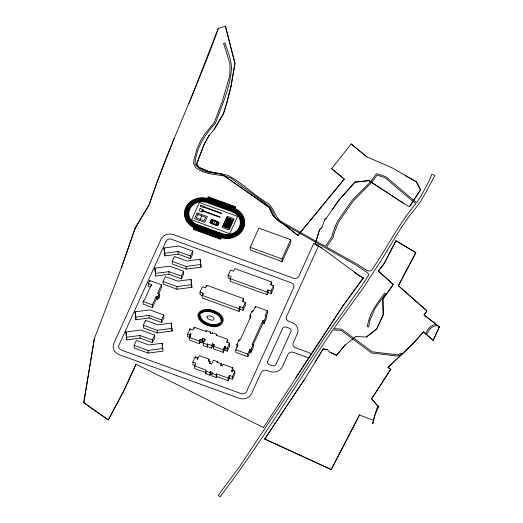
<?xml version="1.0" encoding="UTF-8"?>
<svg xmlns="http://www.w3.org/2000/svg" width="523" height="523" viewBox="0 0 523 523"><rect width="100%" height="100%" fill="white"/><g stroke="black" fill="none" stroke-linecap="round" stroke-linejoin="round"><path stroke-width="0.78" d="M222.223 320.632C222.831 314.702 209.782 307.779 201.937 311.486A7.145 6.459 -2.4 0 0 201.675 311.616L201.303 311.832A6.191 5.596 -2.4 0 0 200.917 312.094L200.819 312.159A5.603 5.06 -2.4 0 0 200.466 312.453L200.165 312.741A4.714 4.256 -2.4 0 0 199.034 315.173C199.976 323.763 213.652 328.516 220.791 323.547A4.792 4.328 -2.4 0 0 222.236 320.664M355.941 336.524L366.61 336.982M200.159 315.036L200.152 316.095M83.804 402.684L94.447 338.126L83.713 402.723L108.294 419.93L124.258 389.968L136.019 364.256M230.97 86.589L234.99 63.42L225.413 26.189M374.481 415.896C369.035 440.373 378.031 399.049 378.541 406.979L374.442 415.916M221.059 321.115C221.543 313.977 208.174 309.394 202.264 312.453M323.175 348.978L327.287 349.573L323.175 348.978L320.429 353.26L323.149 348.933M196.641 164.189L198.903 167.386L209.167 171.681L198.877 167.412L196.543 164.209L199.204 157.155M209.207 135.32L214.293 129.259L223.517 113.733L226.74 103.162L230.898 86.576L234.925 63.414L225.439 26.15M226.701 103.175L231.003 86.576M223.413 113.726L226.675 103.149M196.609 164.229L204.245 143.969L209.18 135.274L204.271 144.002L199.171 157.168M225.459 26.209L218.366 28.366C197.236 87.877 169.289 144.701 149.186 204.585L135.111 228.374M174.12 138.458L157.423 181.043L149.251 204.604L135.052 228.342L121.343 267.946L94.552 338.12M135.15 228.355L121.343 267.946M221.445 321.723C223.308 313.905 207.572 308.086 201.054 312.63A4.766 4.308 -2.4 0 0 200.525 313.12L199.963 313.924M189.065 103.443L218.268 28.36M439.268 326.888L433.194 340.29L439.3 326.895L424.068 314.833L426.892 310.91L398.421 285.741L426.899 310.943L424.035 314.885L439.209 326.921M150.225 286.892L148.382 286.218L148.271 283.571L149.656 280.505L161.43 284.78L161.542 287.434L158.606 293.913M156.344 298.901L157.24 299.221L157.129 296.567L156.233 296.247L156.344 298.901L152.448 307.504L143.204 304.144L143.093 301.49L143.648 300.261L144.198 300.464L151.343 284.689L148.271 283.571M152.448 307.504L152.337 304.85L156.233 296.247M161.43 284.78L157.515 293.416L159.299 294.063L159.41 296.718L158.796 298.071L157.24 299.221M134.15 345.389L136.379 340.466L148.8 344.977L162.11 343.258L162.999 351.162L148.133 353.084L134.261 348.043L134.15 345.389L148.022 350.43L162.888 348.508M143.282 325.234L145.512 320.311L157.926 324.829L171.237 323.109L172.132 331.007L157.266 332.929L143.394 327.888L143.282 325.234L157.155 330.281L172.021 328.359M163.078 281.531L165.307 276.608L177.728 281.119L191.039 279.4L191.928 287.304L177.062 289.226L163.189 284.179L163.078 281.531L176.951 286.571L191.817 284.649M172.211 261.376L174.44 256.453L186.855 260.97L200.165 259.245L201.061 267.148L186.195 269.07L172.322 264.03L172.211 261.376L186.083 266.423L200.95 264.494M157.129 296.567L158.685 295.417L159.299 294.063M202.891 211.174L203.101 210.71M204.552 207.52L204.761 207.056M200.165 219.372L201.734 215.914M200.198 231.82L200.76 230.584M214.587 200.629L215.143 199.4M152.526 342.676L152.415 340.022L154.645 335.099L140.765 330.059L125.899 331.981L126.795 339.885L140.105 338.159L152.526 342.676L154.756 337.753L154.645 335.099M161.653 322.521L161.542 319.867L163.771 314.951L149.898 309.904L135.032 311.826L135.928 319.73L149.232 318.01L161.653 322.521L163.882 317.598L163.771 314.951M181.448 278.818L181.337 276.164L183.573 271.241L169.694 266.194L154.828 268.122L155.723 276.02L169.034 274.3L181.448 278.818L183.684 273.895L183.573 271.241M190.581 258.663L190.47 256.009L192.699 251.086L178.827 246.045L163.961 247.967L164.856 255.871L178.16 254.152L190.581 258.663L192.81 253.74L192.699 251.086M211.808 223.386L213.201 220.307M206.984 234.284L207.546 233.055M221.373 203.101L221.929 201.865M212.233 223.537L213.626 220.464M213.652 224.498L215.391 220.654M215.417 224.694L216.81 221.615M215.842 224.851L217.235 221.772M213.77 236.749L214.332 235.52M228.159 205.565L228.714 204.336M226.008 227.623L230.107 218.581M226.106 227.655L230.205 218.621M202.414 295.56L200.119 294.737L200.008 292.082L202.421 286.761L205.474 287.872L206.67 285.231L243.522 298.633L243.633 301.281M240.024 309.243L243.084 310.355L242.973 307.701L239.913 306.589L240.024 309.243L239.05 311.401L202.198 297.999L202.087 295.351L203.068 293.181L200.008 292.082M189.914 337.629L189.803 334.982L190.379 333.713L191.143 333.988L189.548 337.505L189.659 340.159L199.433 343.716L199.322 341.061L187.711 336.832L187.6 334.177L190.012 328.856L192.98 329.935L194.216 327.202L205.794 331.405L206.232 330.444L210.429 331.974L210.481 333.301M230.519 278.903L228.224 278.079L228.113 275.425L230.519 270.103L233.578 271.215L234.768 268.574L271.627 281.969L271.738 284.623M199.322 341.061L200.087 339.368L201.891 340.022L202.002 342.676L200.204 342.022L200.087 339.368M199.433 343.716L200.204 342.022M201.891 340.022L202.676 338.289L205.049 339.152L205.101 340.48M268.129 292.586L271.182 293.697L271.071 291.043L268.018 289.932L268.129 292.586L267.155 294.737L230.297 281.341L230.185 278.687L231.173 276.523L228.113 275.425M195.197 365.57L192.967 364.76L192.856 362.112L195.269 356.784L197.472 357.588L197.557 359.576M202.002 342.676L202.787 340.944L202.676 338.289M207.461 346.631L211.658 348.155L211.547 345.5L207.35 343.977L207.252 347.089L203.401 345.69L203.29 343.036L205.049 339.152M197.472 357.588L196.903 358.856L197.661 359.138L199.256 355.614L209.03 359.17L209.141 361.824M216.699 376.573L228.191 380.751L228.08 378.096L216.587 373.919L216.699 376.573L216.261 377.534L212.063 376.004L211.952 373.357L212.39 372.396L210.364 371.657L210.475 374.311L210.043 375.272L205.84 373.742L206.278 372.781L194.7 368.578L194.589 365.923L195.824 363.191L192.856 362.112M210.429 331.974L209.991 332.935L212.018 333.667L212.449 332.706L216.653 334.236L216.705 335.563M250.19 247.372L258.905 228.146L290.71 239.711L290.821 242.365L282.113 261.592L250.301 250.027L250.19 247.372L282.002 258.937L282.113 261.592M207.252 347.089L207.35 343.977M211.547 345.5L212.312 343.814L214.116 344.467L214.169 345.795M216.653 334.236L216.215 335.197L227.708 339.375L227.819 342.029M211.658 348.155L212.423 346.461L212.312 343.814M225.537 347.795L225.478 346.468L224.72 346.193L224.831 348.848L223.236 352.365L213.462 348.808L213.351 346.161L214.116 344.467M209.03 359.17L208.265 360.863L210.069 361.517L210.154 363.505M205.84 373.742L205.729 371.095L206.167 370.134L194.589 365.923M210.069 361.517L209.285 363.25L211.658 364.106L213.417 360.223L217.267 361.622L217.32 362.949M210.043 375.272L209.932 372.618L210.364 371.657M239.05 311.401L238.939 308.747L239.913 306.589M243.522 298.633L242.326 301.268L245.379 302.379L245.49 305.033L243.084 310.355M217.267 361.622L217.058 362.086L221.255 363.609L221.34 365.603M223.236 352.365L223.125 349.71L224.72 346.193M227.708 339.375L226.472 342.107L229.525 343.219L229.636 345.873L227.224 351.195L225.021 350.39L224.91 347.736L225.478 346.468M242.973 307.701L245.379 302.379M227.224 351.195L227.113 348.54L229.525 343.219M216.261 377.534L216.149 374.88L216.587 373.919M221.255 363.609L220.49 365.302L222.295 365.956L223.06 364.27L232.833 367.819L232.944 370.474L232.31 371.879M236.978 347.2L236.867 344.552L239.057 339.702L240.122 340.087L250.988 316.095L249.929 315.709L252.125 310.858L253.184 311.244L255.368 306.432L267.325 310.78L267.436 313.427L264.01 320.828L264.122 323.476L263.062 323.09L262.951 320.442L264.01 320.828M249.994 351.933L251.053 352.319L250.942 349.665L249.883 349.286L249.994 351.933L247.81 356.751L235.853 352.404L235.742 349.75L237.926 344.938L236.867 344.552M228.08 378.096L229.316 375.364L232.375 376.475L232.487 379.123L229.427 378.018L229.316 375.364M267.155 294.737L267.044 292.089L268.018 289.932M271.627 281.969L270.43 284.61L273.483 285.721L273.594 288.376L271.182 293.697M282.002 258.937L290.71 239.711M232.833 367.819L231.238 371.337L232.003 371.618L232.578 370.349L234.781 371.147L234.892 373.801L232.487 379.123M228.191 380.751L229.427 378.018M232.375 376.475L234.781 371.147M271.071 291.043L273.483 285.721M247.81 356.751L247.699 354.097L249.883 349.286M262.951 320.442L252.079 344.435L253.139 344.82L253.25 347.475L251.053 352.319M267.325 310.78L265.148 315.591L266.207 315.977L266.318 318.631L264.122 323.476M250.942 349.665L263.062 323.09M376.671 328.869L383.182 314.833L382.941 298.973L393.348 284.394L382.843 298.973L383.248 314.853L376.73 328.895L366.59 336.923L376.769 328.882M221.347 321.959C217.038 328.836 199.361 323.207 199.583 315.206A4.164 3.759 -2.4 0 1 199.871 314.101M373.566 420.394L359.432 414.942M384.17 263.638L395.95 240.77M315.036 362.021L320.527 353.273L304.634 379.24L264.69 439.052L331.17 469.543L359.53 414.948L331.255 469.517M209.167 171.681L221.562 173.976L269.025 207.213L273.352 216.051L297.927 235.461L273.261 216.097L269.025 207.213L221.575 173.982L209.122 171.694M351.175 143.917L366.943 156.933L351.129 143.962L331.628 168.746L344.258 179.101L297.927 235.5M420.557 189.777L409.391 206.82L420.59 189.79L416.328 181.886L391.923 167.713L366.943 156.933M331.17 469.543L264.769 439.026M223.452 113.707L214.201 129.24M330.052 352.254L336.511 355.307L330.02 352.306L327.3 349.586M263.527 427.559L136.065 364.243M263.442 427.585L342.957 305.824L295.92 377.377M378.639 406.959L371.683 398.788L390.753 369.277L388.099 367.427L390.753 369.277L371.624 398.827L378.547 407.012M354.189 271.96L358.713 275.386C372.108 282.512 354.901 273.967 354.234 271.914L321.782 248.079L315.127 244.3L319.625 229.538L321.906 227.355M321.867 248.013L315.108 244.261L319.579 229.564L321.939 227.342L324.927 219.229L326.293 218.274L338.839 200.165L354.973 182.135L368.885 180.625L403.514 203.27L368.905 180.598L354.999 182.128M332.203 209.723L338.93 200.185M405.469 175.643L416.413 181.827L420.492 189.803M403.514 203.27L409.476 206.801M361.19 280.818L342.957 305.824M342.918 305.844L363.328 277.876M396.003 240.796L415.837 252.642L398.415 285.702L415.837 252.642L395.963 240.809L384.104 263.612L378.286 271.071L393.316 284.453M220.503 322.318C215.515 327.32 202.519 323.502 200.185 316.278M361.125 280.818L363.393 277.883M378.345 271.104L384.202 263.625M297.835 235.481L344.284 179.121L331.719 168.733M345.213 344.919L336.433 355.333L345.219 344.912L355.882 336.55M83.791 402.658L108.333 419.917M338.891 200.198L354.94 182.148M423.565 331.915L412.843 343.82L423.512 331.922L433.201 340.323M200.995 313.388L202.055 312.571M412.902 343.827L388.014 367.447L412.876 343.807M378.377 271.051L393.374 284.414M324.829 219.229L326.254 218.222M164.856 255.871L164.745 253.217L178.049 251.498L190.47 256.009M155.723 276.02L155.612 273.372L168.922 271.646L181.337 276.164M135.928 319.73L135.817 317.075L149.12 315.356L161.542 319.867M126.795 339.885L126.684 337.23L139.994 335.505L152.415 340.022M208.219 197.243L235.357 207.108M208.076 197.55L235.219 207.415M207.938 197.857L235.082 207.723M203.911 206.748L221.719 213.227L221.51 213.685L203.702 207.213M226.76 217.365L233.546 219.837M202.584 209.671L203.434 209.984L203.192 210.521L202.342 210.213M226.322 218.333L233.108 220.798M226.282 218.418L233.068 220.883M202.257 210.403L220.065 216.882L219.856 217.339L202.048 210.867M225.884 219.3L232.67 221.772M225.844 219.392L232.63 221.857M201.956 211.057L202.806 211.364L202.564 211.907L201.715 211.593M225.426 220.32L232.212 222.785M225.387 220.405L232.166 222.876M224.962 221.334L231.748 223.798M224.923 221.425L231.709 223.89M224.504 222.353L231.29 224.818M224.465 222.438L231.251 224.903M224.04 223.367L230.826 225.831M224.001 223.458L230.787 225.923M212.462 220.039L217.973 222.04M223.583 224.387L230.368 226.851M223.543 224.472L230.329 226.936M223.144 225.354L229.93 227.825M223.099 225.446L229.885 227.91M222.667 226.407L229.453 228.871M211.07 223.112L216.581 225.119M193.83 228.427L220.974 238.292M193.693 228.734L220.837 238.599M193.556 229.041L220.699 238.906M230.185 278.687L267.044 292.089M202.087 295.351L238.939 308.747M311.414 353.535L295.449 347.73A4.125 3.726 -2.4 0 1 293.2 342.885L297.293 333.844A9.63 8.701 -2.4 0 0 292.043 322.534L288.788 321.351A4.125 3.726 -2.4 0 1 286.539 316.5L318.782 245.326L313.689 243.476L298.881 276.17A4.125 3.726 -2.4 0 1 293.495 278.243L173.473 234.618A9.63 8.701 -2.4 0 0 160.907 239.456L113.864 343.31A9.63 8.701 -2.4 0 0 119.107 354.627L239.129 398.251A9.63 8.701 -2.4 0 0 251.694 393.414L261.049 372.762A4.583 4.145 -2.4 0 1 267.031 370.461L269.868 371.487A9.63 8.701 -2.4 0 0 282.433 366.649L287.97 354.417A4.125 3.726 -2.4 0 1 293.357 352.345L308.577 357.876M143.093 301.49L152.337 304.85M235.742 349.75L247.699 354.097M187.6 334.177L189.803 334.982M224.91 347.736L227.113 348.54M202.787 340.944L203.97 341.375M213.351 346.161L223.125 349.71M203.29 343.036L207.141 344.441M212.423 346.461L213.626 346.899M205.729 371.095L209.932 372.618M211.952 373.357L216.149 374.88M210.475 374.311L211.828 374.801M135.98 364.27L124.219 389.981L108.385 419.904M304.543 379.227L264.73 439.032M423.48 331.974L433.234 340.31M200.61 264.148L201.061 267.148M191.15 282.054L191.372 283.551M191.706 285.8L191.928 287.304M163.961 247.967L164.745 253.217M171.57 327.261L171.237 323.109M171.792 328.758L172.132 331.007M154.828 268.122L155.612 273.372M162.444 347.409L162.666 348.913M135.032 311.826L135.817 317.075M125.899 331.981L126.684 337.23M255.368 306.432L255.42 307.759M252.125 310.858L252.178 312.185M249.929 315.709L250.04 318.363M239.057 339.702L239.116 341.029M212.449 332.706L212.508 334.034M206.67 285.231L206.722 286.558M206.232 330.444L206.284 331.772M203.068 293.181L203.127 294.508M200.165 259.245L200.276 261.899M194.216 327.202L194.275 328.529M195.269 356.784L195.327 358.111M191.039 279.4L191.091 280.727M190.379 333.713L190.49 336.361M190.012 328.856L190.065 330.183M186.083 266.423L186.195 269.07M178.049 251.498L178.16 254.152M176.951 286.571L177.062 289.226M168.922 271.646L169.034 274.3M162.11 343.258L162.189 345.245M158.685 295.417L158.796 298.071M157.162 296.489L157.273 299.143M157.155 330.281L157.266 332.929M151.343 284.689L151.402 286.016M149.656 280.505L149.715 281.832M149.12 315.356L149.232 318.01M148.022 350.43L148.133 353.084M145.512 320.311L145.564 321.638M139.994 335.505L140.105 338.159M222.778 320.416C219.719 331.405 197.04 325.103 198.832 313.793C204.957 305.89 220.974 310.943 222.778 320.416M231.473 68.696C230.153 87.648 221.824 105.522 215.398 123.219C205.036 134.391 196.223 148.016 194.987 163.581C201.473 174.865 217.588 172.139 228.309 175.584C241.986 182.651 252.877 194.223 266.057 202.224C275.072 206.807 274.268 219.457 283.996 223.203C297.868 230.754 311.466 238.782 325.293 246.431L331.857 236.912L332.661 233.068L337.355 221.451L352.175 200.198L371.088 181.344L376.449 173.656L383.849 175.95L386.595 177.343L416.53 202.734L421.08 196.001L429.18 180.749L431.743 174.257L435.018 175.447C428.383 187.025 423.029 199.433 414.373 209.716C398.526 228.884 387.811 251.556 373.592 271.862L364.158 286.748L333.707 328.725L341.597 329.104L372.252 351.809L397.388 354.823L401.174 353.26L401.756 354.431L397.624 356.098L371.65 353.005L341.101 330.34L332.837 329.948C295.22 385.543 260.8 443.445 220.039 496.85L218.248 495.294L239.56 466.594L299.829 376.044L324.705 337.42L361.975 285.499L368.722 275.026L368.114 273.333L366.551 272.084L356.581 265.396L279.315 221.667L276.53 219.124L274.712 216.372L273.013 212.122L270.234 207.487L265.194 203.159L230.774 178.01L224.831 176.074L210.756 173.904L204.212 172.204L199.047 169.936L195.935 167.837L193.608 163.876L193.902 160.182L197.047 148.689L200.446 141.19L204.258 134.699L214.208 122.676L222.236 101.501L229.113 78.045L229.859 74.462L229.957 63.898L223.609 43.278L224.962 42.919C227.505 51.359 231.565 59.72 231.473 68.696M197.956 314.944C197.661 319.324 201.61 322.541 205.153 324.338A20.194 18.246 -2.4 0 0 209.618 325.966C222.014 330.091 229.342 317.507 216.091 311.669A20.194 18.246 -2.4 0 0 211.625 310.047C206.918 308.838 199.263 309.119 197.956 314.944M206.912 316.833L207.5 318.252L209.207 319.416A7.675 6.93 -2.4 0 0 210.893 319.984C214.24 321.482 215.587 317.428 212.037 316.598A7.675 6.93 -2.4 0 0 210.351 316.023L207.977 315.977L206.912 316.833M369.938 320.076L368.65 326.921L367.434 326.705C368.82 313.715 377.155 303.36 384.555 293.194L385.595 293.802L375.213 308.165L369.938 320.076M334.014 233.389L333.144 237.383L326.489 247.091L357.379 264.324L366.891 270.509L368.754 270.953L371.363 270.711C386.504 248.628 398.389 224.328 415.778 203.813L385.765 178.343L383.287 177.049L377.018 175.166L372.075 181.926L353.273 200.943L338.623 221.974L334.014 233.389M166 241.306L118.95 345.16A4.125 3.726 -2.4 0 0 121.199 350.011L241.221 393.636A4.125 3.726 -2.4 0 0 246.608 391.564L293.651 287.709A4.125 3.726 -2.4 0 0 291.403 282.858L171.381 239.233A4.125 3.726 -2.4 0 0 166 241.306M199.4 202.525L191.562 219.83L229.734 233.703L237.573 216.398L199.4 202.525M197.164 212.913L194.556 218.679L204.735 222.38L207.343 216.607L197.164 212.913M200.649 205.219L200.172 206.278L203.565 207.507L204.042 206.454L200.649 205.219M200.126 208.553L199.08 210.861L201.63 211.789L202.676 209.481L200.126 208.553M197.916 214.528L196.347 217.986L203.983 220.765L205.552 217.3L197.916 214.528M193.974 228.12L193.418 229.349L220.556 239.214L221.118 237.985L193.974 228.12M208.357 196.936L207.801 198.165L234.945 208.03L235.5 206.801L208.357 196.936M211.187 219.575L209.795 222.654L210.22 222.805L211.612 219.732L211.187 219.575M212.639 219.653L210.893 223.498L216.404 225.505L218.15 221.654L212.639 219.653M218.823 222.347L217.431 225.426L217.856 225.583L219.248 222.504L218.823 222.347M227.237 216.313L222.19 227.466L228.976 229.93L234.023 218.777L227.237 216.313M282.583 328.496L267.724 361.301A2.752 2.484 -2.4 0 0 269.221 364.538L272.483 365.721A2.752 2.484 -2.4 0 0 276.072 364.335L290.932 331.53A2.752 2.484 -2.4 0 0 289.428 328.3L286.173 327.117A2.752 2.484 -2.4 0 0 282.583 328.496M430.272 328.464L426.422 334.485L425.382 333.602L429.213 327.62L432.599 325.398L436.005 324.365L437.202 325.313L433.266 326.548L430.272 328.464M233.918 208.108L208.474 198.858A17.449 15.762 -2.4 0 0 185.704 207.624A17.449 15.762 -2.4 0 0 195.216 228.126L220.66 237.37A17.449 15.762 -2.4 0 0 243.43 228.603A17.449 15.762 -2.4 0 0 233.918 208.108M233.709 208.566L208.265 199.322A16.899 15.265 -2.4 0 0 186.214 207.808A16.899 15.265 -2.4 0 0 195.425 227.662L220.869 236.912A16.899 15.265 -2.4 0 0 242.92 228.42A16.899 15.265 -2.4 0 0 233.709 208.566M233.5 209.03L208.056 199.779A16.35 14.768 -2.4 0 0 186.724 207.997A16.35 14.768 -2.4 0 0 195.635 227.198L221.079 236.448A16.35 14.768 -2.4 0 0 242.411 228.237A16.35 14.768 -2.4 0 0 233.5 209.03M233.291 209.494L207.847 200.244A15.795 14.271 -2.4 0 0 187.234 208.18A15.795 14.271 -2.4 0 0 195.844 226.74L221.288 235.991A15.795 14.271 -2.4 0 0 241.901 228.048A15.795 14.271 -2.4 0 0 233.291 209.494M233.081 209.952L207.638 200.701A15.245 13.775 -2.4 0 0 187.744 208.363A15.245 13.775 -2.4 0 0 196.053 226.276L221.497 235.527A15.245 13.775 -2.4 0 0 241.391 227.865A15.245 13.775 -2.4 0 0 233.081 209.952M232.872 210.416L207.428 201.165A14.696 13.278 -2.4 0 0 188.254 208.553A14.696 13.278 -2.4 0 0 196.262 225.818L221.706 235.062A14.696 13.278 -2.4 0 0 240.881 227.682A14.696 13.278 -2.4 0 0 232.872 210.416M232.663 210.874L207.219 201.63A14.147 12.781 -2.4 0 0 188.764 208.736A14.147 12.781 -2.4 0 0 196.471 225.354L221.915 234.605A14.147 12.781 -2.4 0 0 240.371 227.498A14.147 12.781 -2.4 0 0 232.663 210.874M232.454 211.338L207.01 202.087A13.598 12.284 -2.4 0 0 189.267 208.919A13.598 12.284 -2.4 0 0 196.681 224.89L222.125 234.141A13.598 12.284 -2.4 0 0 239.867 227.309A13.598 12.284 -2.4 0 0 232.454 211.338M232.245 211.802L206.801 202.551A13.049 11.787 -2.4 0 0 189.777 209.102A13.049 11.787 -2.4 0 0 196.89 224.432L222.334 233.683A13.049 11.787 -2.4 0 0 239.357 227.126A13.049 11.787 -2.4 0 0 232.245 211.802"/></g></svg>
